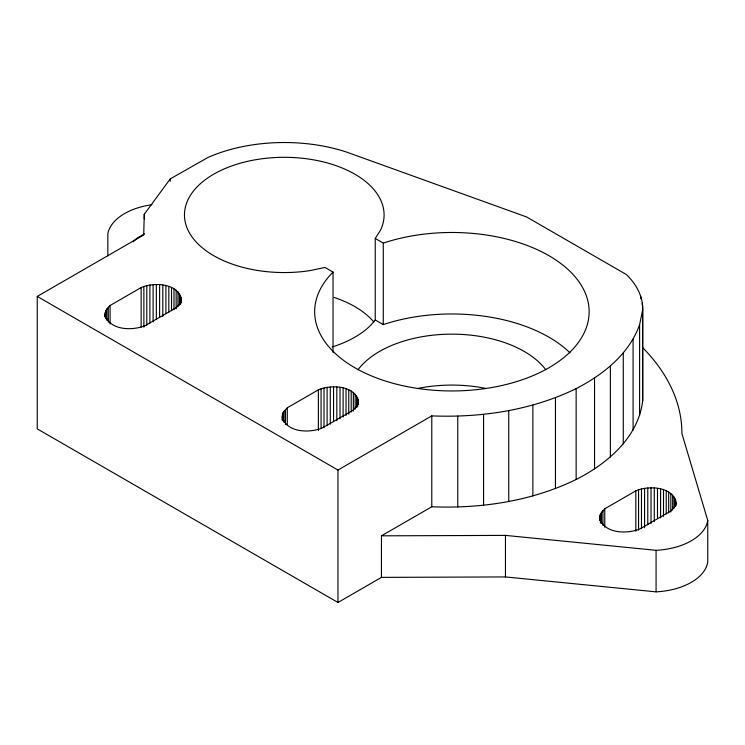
<?xml version="1.0" encoding="UTF-8"?>
<svg xmlns="http://www.w3.org/2000/svg" width="745" height="745" viewBox="0 0 745 745"><rect width="100%" height="100%" fill="white"/><g stroke="black" fill="none" stroke-linecap="round" stroke-linejoin="round"><path stroke-width="1.12" d="M381.449 577.375L381.449 535.832L431.783 506.777C481.084 508.742 531.502 501.236 576.146 479.501C607.277 463.641 638.381 437.501 642.693 400.68L642.693 309.79C643.131 296.249 635.923 283.64 626.34 274.533L526.65 216.981L346.993 152.222A125.43 72.414 0 0 0 207.92 157.484L170.233 178.902L144.279 214.262L143.701 234.973L37.25 296.426L37.25 428.869L337.969 602.482L381.449 577.375L505.464 576.937L656.066 591.856A57.02 32.92 0 0 0 707.75 562.019L707.75 520.476L681.908 433.525A300.449 173.464 0 0 0 642.525 347.487M104.933 316.578L105.781 310.525L110.092 305.487L141.159 287.551C154.439 281.629 181.715 283.342 181.305 302.461M181.305 298.978L179.405 304.491L176.146 307.75L145.079 325.686C132.163 330.957 109.04 330.501 104.933 314.26M282.131 420.05L282.988 412.832L287.291 407.794L318.366 389.858C331.432 384.187 357.553 385.37 358.513 403.604M358.513 401.285L357.656 405.01L353.353 410.057L322.278 427.993C309.371 433.264 286.248 432.808 282.131 416.567M599.613 519.87L600.461 513.836L604.763 508.798L635.839 490.853C649.118 484.948 676.376 486.643 675.985 505.743M675.985 502.288L675.138 506.013L670.826 511.051L639.759 528.997C626.843 534.267 603.72 533.802 599.613 517.57M639.592 415.57L639.592 324.69L642.693 309.79M37.25 296.426L337.969 470.048L431.783 415.887C481.084 417.852 531.502 410.346 576.146 388.62C603.133 374.679 629.134 354.238 639.592 324.69M133.299 241.734L136.558 238.474L144.446 233.874M375.238 238.447L380.686 229.851A99.811 57.626 0 0 0 292.971 157.53A99.811 57.626 0 0 0 184.844 219.952A99.811 57.626 0 0 0 310.106 270.593L325.006 267.455L333.043 272.093A137.248 79.24 0 0 0 428.068 389.747A137.248 79.24 0 0 0 587.06 297.953A137.248 79.24 0 0 0 383.284 243.094L375.238 238.447L375.238 319.95L370.721 325.248A99.811 57.626 0 0 1 334.179 346.341L332.14 346.919M381.449 535.832L505.464 535.394L656.066 550.313A57.02 32.92 0 0 0 707.75 520.476M375.238 319.95L383.284 324.587A137.248 79.24 0 0 1 570 352.841M642.693 400.68L642.646 306.428M675.771 500.407L675.771 505.017M675.138 498.554L675.138 506.637M674.085 496.775L674.085 508.314M672.642 495.08L672.642 510.083M670.826 493.516L670.826 511.983M668.675 492.1L668.675 512.867M666.226 490.853L666.226 513.938M663.506 489.81L663.506 516.35M660.582 488.971L660.582 517.831M657.49 488.366L657.49 518.371M656.066 550.313L656.066 591.856M654.287 488.003L654.287 521.472M651.028 487.882L651.028 523.651M647.778 488.003L647.778 524.927M644.574 488.366L644.574 527.609M642.302 303.075L642.302 305.376M641.482 488.971L641.482 528.214M640.728 296.417L640.728 298.717M638.558 489.81L638.558 530.198M635.839 490.853L635.839 531.25M633.082 339.208L633.082 430.098M623.276 353.102L623.276 443.992M610.36 366.121L610.36 457.011M604.763 508.798L604.763 527.264M602.956 510.362L602.956 525.365M601.513 512.057L601.513 523.595M600.461 513.836L600.461 523.074M599.827 515.689L599.827 520.299M594.547 378.032L594.547 468.922M576.146 388.62L576.146 479.501M555.453 397.69L555.453 488.58M532.861 405.103L532.861 495.993M508.751 410.709L508.751 501.599M505.464 535.394L505.464 576.937M483.57 414.416L483.57 505.296M457.765 416.148L457.765 507.038M431.783 415.887L431.783 506.777M383.284 243.094L383.284 324.587M358.298 399.404L358.298 404.051M357.656 397.56L357.656 406.854M356.613 395.772L356.613 407.385M355.169 394.077L355.169 409.182M353.353 392.513L353.353 411.1M351.202 391.097L351.202 412.004M348.744 389.858L348.744 414.248M346.034 388.806L346.034 415.524M343.11 387.977L343.11 417.014M340.018 387.372L340.018 418.737M337.969 470.048L337.969 602.482M336.815 387L336.815 420.692M333.555 386.879L333.555 421.726M333.043 272.093L333.043 352.441M330.296 387L330.296 424.175M327.102 387.372L327.102 425.702M324.01 387.977L324.01 427.472M321.076 388.806L321.076 428.31M318.366 389.858L318.366 430.517M287.291 407.794L287.291 425.218M285.475 409.359L285.475 424.464M284.031 411.054L284.031 422.666M282.988 412.832L282.988 420.972M282.346 414.686L282.346 419.333M181.091 297.097L181.091 303.178M180.458 295.244L180.458 304.537M179.405 293.465L179.405 305.078M177.962 291.77L177.962 306.875M176.146 290.205L176.146 308.793M173.995 288.79L173.995 309.697M171.546 287.551L171.546 310.777M170.233 178.902L170.233 181.203M168.826 286.499L168.826 312.062M165.902 285.67L165.902 313.552M162.81 285.065L162.81 316.429M159.607 284.692L159.607 317.221M156.348 284.571L156.348 319.419M153.097 284.692L153.097 321.868M149.894 285.065L149.894 323.395M146.802 285.67L146.802 325.165M144.279 214.262L144.279 218.862M143.878 286.499L143.878 327.157M141.159 287.551L141.159 327.046M110.092 305.487L110.092 324.075M108.276 307.052L108.276 322.157M107.829 255.88L107.829 233.79A58.184 33.59 0 0 1 151.943 204.707M106.833 308.747L106.833 320.359M105.781 310.525L105.781 318.664M105.147 312.379L105.147 317.025M417.954 388.424A102.307 59.069 0 0 1 485.842 388.424M334.179 297.46A99.811 57.626 0 0 1 373.794 321.877M358.028 369.716A102.307 59.069 0 0 1 451.898 334.142A102.307 59.069 0 0 1 545.768 369.716"/></g></svg>
